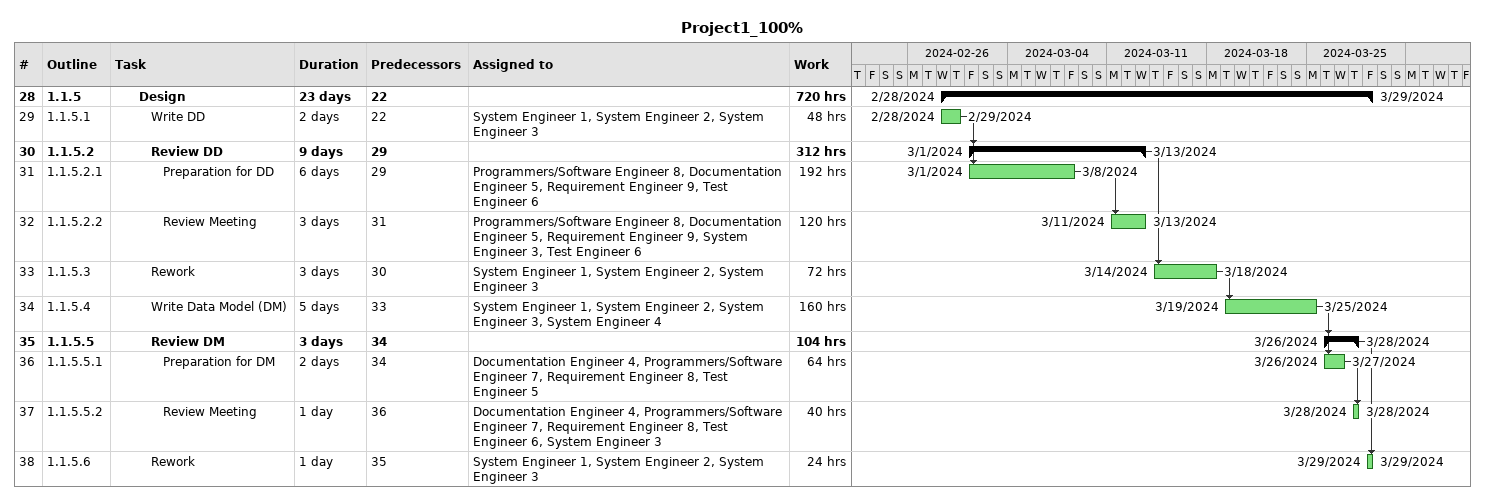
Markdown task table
Project1_100%

| ID | WBS | Task | Duration | Start | Finish | Predecessors | Resources | Work (h) |
|---|---|---|---|---|---|---|---|---|
| 28 | 1.1.5 | **Design** | 23d | 2024-02-28 | 2024-03-29 | 22 |  | 720 |
| 29 | 1.1.5.1 | Write DD | 2d | 2024-02-28 | 2024-02-29 | 22 | System Engineer 1, System Engineer 2, System Engineer 3 | 48 |
| 30 | 1.1.5.2 | **Review DD** | 9d | 2024-03-01 | 2024-03-13 | 29 |  | 312 |
| 31 | 1.1.5.2.1 | Preparation for DD | 6d | 2024-03-01 | 2024-03-08 | 29 | Programmers/Software Engineer 8, Documentation Engineer 5, Requirement Engineer 9, Test Engineer 6 | 192 |
| 32 | 1.1.5.2.2 | Review Meeting | 3d | 2024-03-11 | 2024-03-13 | 31 | Programmers/Software Engineer 8, Documentation Engineer 5, Requirement Engineer 9, System Engineer 3, Test Engineer 6 | 120 |
| 33 | 1.1.5.3 | Rework | 3d | 2024-03-14 | 2024-03-18 | 30 | System Engineer 1, System Engineer 2, System Engineer 3 | 72 |
| 34 | 1.1.5.4 | Write Data Model (DM) | 5d | 2024-03-19 | 2024-03-25 | 33 | System Engineer 1, System Engineer 2, System Engineer 3, System Engineer 4 | 160 |
| 35 | 1.1.5.5 | **Review DM** | 3d | 2024-03-26 | 2024-03-28 | 34 |  | 104 |
| 36 | 1.1.5.5.1 | Preparation for DM | 2d | 2024-03-26 | 2024-03-27 | 34 | Documentation Engineer 4, Programmers/Software Engineer 7, Requirement Engineer 8, Test Engineer 5 | 64 |
| 37 | 1.1.5.5.2 | Review Meeting | 1d | 2024-03-28 | 2024-03-28 | 36 | Documentation Engineer 4, Programmers/Software Engineer 7, Requirement Engineer 8, Test Engineer 6, System Engineer 3 | 40 |
| 38 | 1.1.5.6 | Rework | 1d | 2024-03-29 | 2024-03-29 | 35 | System Engineer 1, System Engineer 2, System Engineer 3 | 24 |
